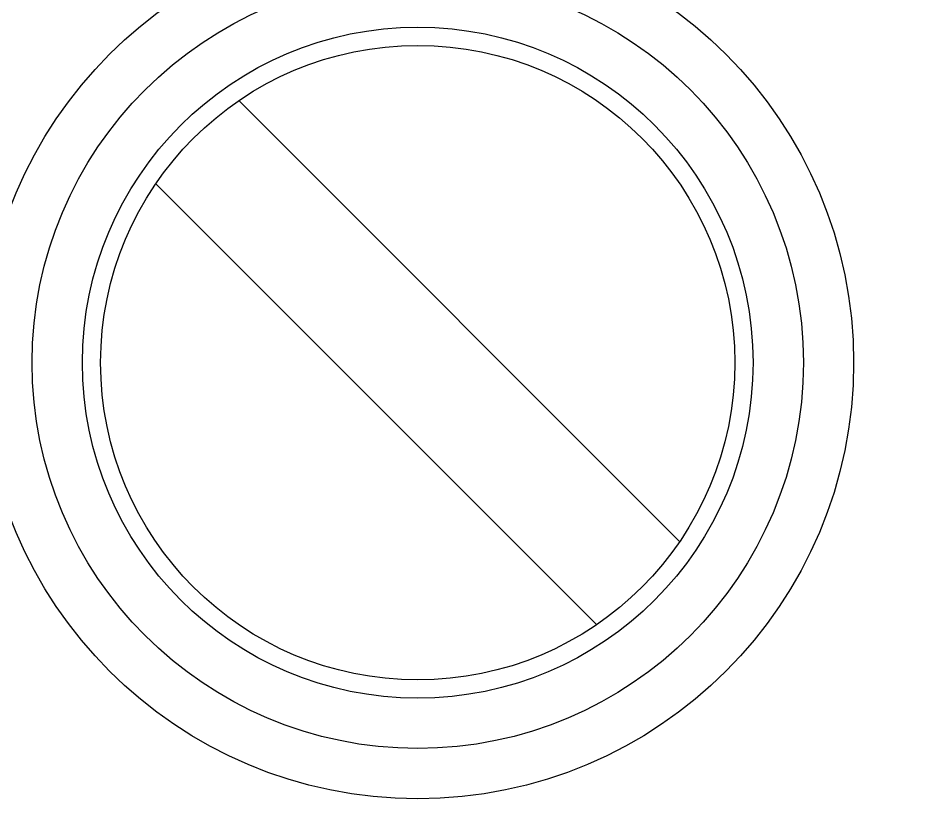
# Paper-space layout '2 DOOR PANEL LAYOUT - A1 Sheet' of a CAD drawing. Extents: x 50 to 825, y 22 to 486.
# Drawn here: x 437.398 to 438.103, y 339.605 to 340.211 of the extents above; entities that cross this region are included whole.
import ezdxf

# ---------------------------------------------------------------- set-up
doc = ezdxf.new("R2010")
doc.units = 0
doc.layers.add('N-ANNO-TEXT', color=2, linetype='Continuous', lineweight=18)
doc.layers.add('N-EQPM', color=3, linetype='Continuous', lineweight=25)

psp = doc.layouts.new('2 DOOR PANEL LAYOUT - A1 Sheet')

# ---------------------------------------------------------------- linework, layer by layer
at = {"layer": 'N-ANNO-TEXT'}
psp.add_solid([(438.66096, 342.08182), (434.76519, 339.95102), (437.75931, 343.23014)], dxfattribs=at)
at = {"layer": 'N-EQPM', "linetype": 'Continuous'}
for p, q in [((437.91106, 339.80453), (437.56894, 340.14665)), ((437.50453, 340.08223), (437.84664, 339.74012))]:
    psp.add_line(p, q, dxfattribs=at)
for radius in [0.33837, 0.29933, 0.26028, 0.24616]:
    psp.add_circle((437.70779, 339.94338), radius, dxfattribs=at)

doc.saveas('drawing.dxf')
